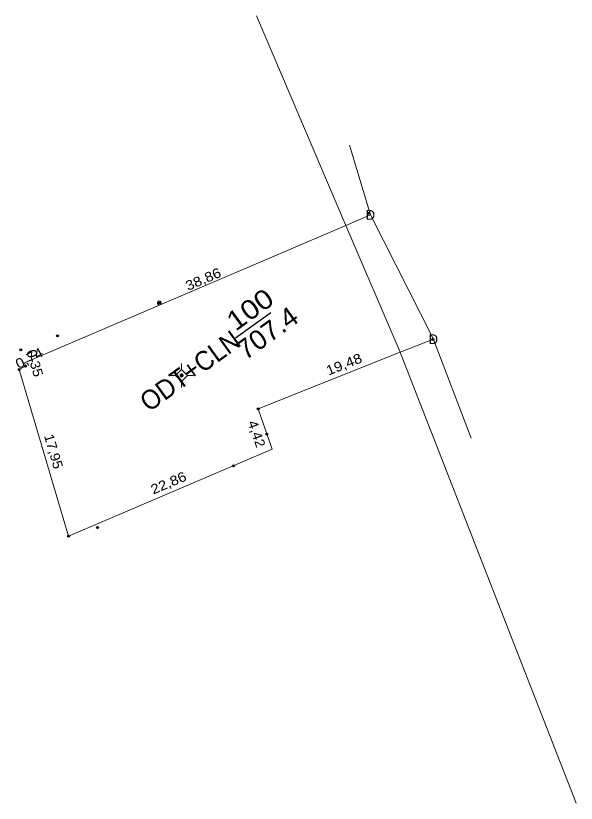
# Model space of a CAD drawing. Header units: metres. Extents: x 549210 to 552441, y 1837618 to 1841723.
# Drawn here: x 551996.6 to 552054.5, y 1839341.8 to 1839423.2 of the extents above; entities that cross this region are included whole.
import ezdxf
from ezdxf.enums import TextEntityAlignment as Align

# ---------------------------------------------------------------- set-up
doc = ezdxf.new("R2010")
doc.units = ezdxf.units.M
doc.header["$LTSCALE"] = 0.4
doc.header["$PDMODE"] = 32
doc.header["$PDSIZE"] = 0.2
doc.linetypes.add('DOT_DASHED', pattern=[7.7, 5, -1.2, 0.3, -1.2])
for name, color, linetype in [('1', 7, 'Continuous'), ('5', 7, 'Continuous'), ('7', 7, 'Continuous')]:
    doc.layers.add(name, color=color, linetype=linetype)
for name, color, linetype, lineweight in [('10', 7, 'Continuous', 13), ('11', 7, 'DOT_DASHED', 13), ('13', 7, 'Continuous', 25), ('23', 7, 'Continuous', 13), ('30', 7, 'Continuous', 13), ('36', 7, 'Continuous', 13)]:
    doc.layers.add(name, color=color, linetype=linetype, lineweight=lineweight)

msp = doc.modelspace()

# ---------------------------------------------------------------- hatches: boundary and pattern name
at = {"layer": '11'}
msp.add_hatch(color=256, dxfattribs=at).paths.add_polyline_path([(552013.8898, 1839386.04, 1), (552013.5898, 1839386.04, 1)])

# ---------------------------------------------------------------- linework, layer by layer
at = {"layer": '10'}
for p, q in [((552030.72, 1839401.55), (552033.25, 1839402.63)), ((552036.33, 1839388.43), (552039.75, 1839389.79))]:
    msp.add_line(p, q, dxfattribs=at)
msp.add_lwpolyline([(552030.72, 1839401.55), (551997.53, 1839387.34), (551997.63, 1839387), (551996.98, 1839386.66), (552002.07, 1839369.44), (552023.1, 1839378.42), (552021.65, 1839382.59), (552036.33, 1839388.43)], dxfattribs=at)
at = {"layer": '11'}
for p, q in [((552013.74, 1839387.29), (552013.74, 1839386.66)), ((552013.12, 1839386.04), (552012.49, 1839386.04)), ((552014.99, 1839386.04), (552014.36, 1839386.04)), ((552013.74, 1839385.42), (552013.74, 1839384.79))]:
    msp.add_line(p, q, dxfattribs=at)
msp.add_lwpolyline([(552013.74, 1839386.66), (552013.12, 1839386.04), (552013.74, 1839385.42), (552014.36, 1839386.04)], close=True, dxfattribs=at)
msp.add_circle((552013.7398, 1839386.04), 0.15, dxfattribs=at)
at = {"layer": '13'}
msp.add_line((552019.3, 1839389.91), (552022.97, 1839392.55), dxfattribs=at)
at = {"layer": '23'}
for p, q in [((552031.08, 1839409.83), (552033.25, 1839402.63)), ((552033.25, 1839402.63), (552039.75, 1839389.79))]:
    msp.add_line(p, q, dxfattribs=at)
msp.add_lwpolyline([(552039.75, 1839389.79), (552039.77, 1839389.75), (552043.66, 1839379.56)], dxfattribs=at)
at = {"layer": '30'}
for p, q in [((552021.47, 1839423.21), (552030.72, 1839401.55)), ((552030.72, 1839401.55), (552036.33, 1839388.43))]:
    msp.add_line(p, q, dxfattribs=at)
msp.add_lwpolyline([(552036.33, 1839388.43), (552036.43, 1839388.18), (552054.51, 1839341.83)], dxfattribs=at)
at = {"layer": '36'}
msp.add_circle((552011.441, 1839393.516), 0.2, dxfattribs=at)
at = {"layer": '7'}
for p in [(552033.09, 1839402.79), (552011.44, 1839393.52), (552000.92, 1839390.13), (552039.7, 1839389.77), (552039.71, 1839389.77), (551997.13, 1839388.68), (551996.97, 1839386.66), (551997.63, 1839387), (552021.65, 1839382.59), (552022.56, 1839379.96), (552019.11, 1839376.71), (552005.06, 1839370.34), (552005.06, 1839370.33), (552002.07, 1839369.44)]:
    msp.add_point(p, dxfattribs=at)

# ---------------------------------------------------------------- texts
at = {"layer": '1'}
for p in [(552033.25, 1839402.13), (552039.75, 1839389.29)]:
    msp.add_text('D', height=1, dxfattribs=at).set_placement(p, align=Align.CENTER)
at = {"layer": '13'}
for s, width, p in [('100', 1.15, (552021.3984, 1839392.0515)), ('707.4', 1.05, (552023.1784, 1839389.6147))]:
    msp.add_text(s, height=2, rotation=35.914, dxfattribs=dict(at, width=width)).set_placement(p, align=Align.CENTER)
at = {"layer": '13', "width": 0.95}
msp.add_text('ODT+CLN ', height=2, rotation=35.914, dxfattribs=at).set_placement((552020.6069, 1839389.6161), align=Align.RIGHT)
at = {"layer": '5'}
for s, rotation, width, p in [('38,86', 23.173, 1.15, (552016.1783, 1839395.5312)), ('0,74', 27.741, 1.15, (551998.2373, 1839387.3901)), ('0,35', 286.684, 1.1, (551998.106, 1839387.1685)), ('19,48', 21.711, 1.15, (552030.705, 1839386.7307)), ('4,42', 289.131, 1.1, (552021.023, 1839379.8389)), ('17,95', 286.483, 1.1, (552000.0406, 1839378.0469)), ('22,86', 23.103, 1.15, (552012.5888, 1839374.4788))]:
    msp.add_text(s, height=1, rotation=rotation, dxfattribs=dict(at, width=width)).set_placement(p, align=Align.CENTER)

doc.saveas('drawing.dxf')
